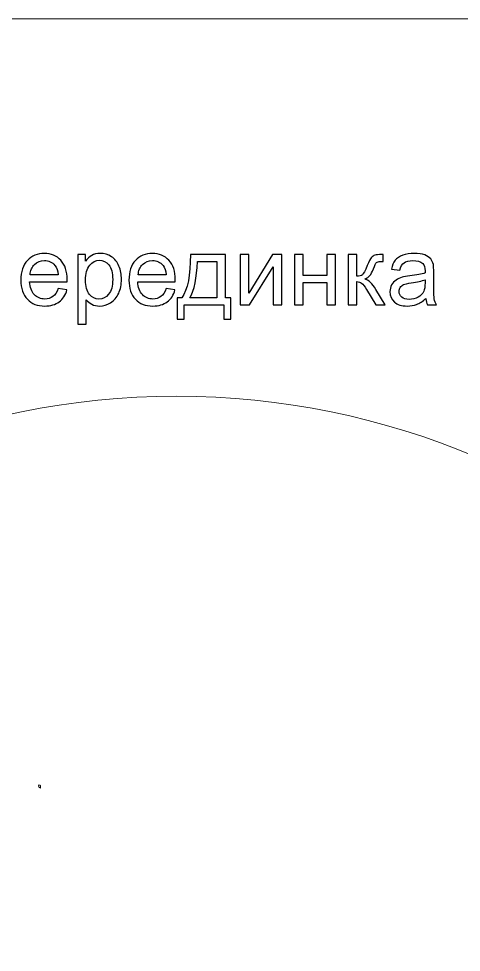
# Model space of a CAD drawing. Header units: centimetres. Extents: x 13 to 117, y -22 to 26.
# Drawn here: x 34.13 to 44.46, y 4.4 to 26.18 of the extents above; entities that cross this region are included whole.
import ezdxf

# ---------------------------------------------------------------- set-up
doc = ezdxf.new("R2010")
doc.units = ezdxf.units.CM
doc.header["$MEASUREMENT"] = 0
doc.layers.add('001', color=7, linetype='Continuous')

msp = doc.modelspace()

# ---------------------------------------------------------------- linework, layer by layer
at = {"layer": '001', "color": 250, "lineweight": 20}
msp.add_lwpolyline([(13.23716, -22.36419), (55.54212, -22.36419), (55.54212, 26.17805), (13.23716, 26.17805), (13.23716, -22.36419)], close=True, dxfattribs=at)
at = {"layer": '001', "color": 250}
for points, knots in [([(35.04851, 19.87988), (35.04851, 19.87988), (35.2549, 19.85267), (35.2549, 19.85267), (35.2549, 19.85267), (35.22277, 19.73284), (35.16266, 19.63947), (35.07497, 19.57332), (35.07497, 19.57332), (34.98727, 19.50717), (34.87538, 19.4739), (34.73892, 19.4739), (34.73892, 19.4739), (34.5673, 19.4739), (34.43121, 19.52682), (34.33066, 19.63267), (34.33066, 19.63267), (34.23011, 19.73813), (34.17984, 19.88669), (34.17984, 20.07758), (34.17984, 20.07758), (34.17984, 20.2749), (34.23049, 20.42838), (34.33218, 20.53724), (34.33218, 20.53724), (34.43386, 20.64649), (34.56579, 20.70092), (34.72795, 20.70092), (34.72795, 20.70092), (34.88483, 20.70092), (35.01297, 20.64762), (35.11239, 20.54065), (35.11239, 20.54065), (35.21181, 20.43367), (35.2617, 20.28322), (35.2617, 20.0893), (35.2617, 20.0893), (35.2617, 20.07758), (35.26132, 20.05982), (35.26057, 20.03638), (35.26057, 20.03638), (35.26057, 20.03638), (34.38396, 20.03638), (34.38396, 20.03638), (34.38396, 20.03638), (34.39152, 19.90748), (34.42781, 19.80844), (34.49359, 19.74002), (34.49359, 19.74002), (34.55898, 19.6716), (34.64101, 19.6372), (34.73892, 19.6372), (34.73892, 19.6372), (34.81187, 19.6372), (34.87424, 19.65648), (34.92565, 19.69504), (34.92565, 19.69504), (34.97744, 19.73359), (35.01826, 19.79521), (35.04851, 19.87988)], [0, 0, 0, 0, 0.0625, 0.0625, 0.0625, 0.0625, 0.125, 0.125, 0.125, 0.125, 0.1875, 0.1875, 0.1875, 0.1875, 0.25, 0.25, 0.25, 0.25, 0.3125, 0.3125, 0.3125, 0.3125, 0.375, 0.375, 0.375, 0.375, 0.4375, 0.4375, 0.4375, 0.4375, 0.5, 0.5, 0.5, 0.5, 0.5625, 0.5625, 0.5625, 0.5625, 0.625, 0.625, 0.625, 0.625, 0.6875, 0.6875, 0.6875, 0.6875, 0.75, 0.75, 0.75, 0.75, 0.8125, 0.8125, 0.8125, 0.8125, 0.875, 0.875, 0.875, 0.875, 1, 1, 1, 1]), ([(35.50703, 19.04751), (35.50703, 19.04751), (35.50703, 20.67597), (35.50703, 20.67597), (35.50703, 20.67597), (35.50703, 20.67597), (35.68848, 20.67597), (35.68848, 20.67597), (35.68848, 20.67597), (35.68848, 20.67597), (35.68848, 20.52137), (35.68848, 20.52137), (35.68848, 20.52137), (35.73119, 20.58109), (35.77958, 20.62608), (35.83363, 20.65594), (35.83363, 20.65594), (35.88731, 20.6858), (35.95271, 20.70092), (36.02944, 20.70092), (36.02944, 20.70092), (36.12999, 20.70092), (36.21845, 20.67522), (36.29518, 20.62343), (36.29518, 20.62343), (36.37192, 20.57202), (36.42975, 20.49906), (36.46907, 20.40532), (36.46907, 20.40532), (36.508, 20.31119), (36.52766, 20.20837), (36.52766, 20.09611), (36.52766, 20.09611), (36.52766, 19.97628), (36.50611, 19.86817), (36.46302, 19.77177), (36.46302, 19.77177), (36.41993, 19.67576), (36.35718, 19.60205), (36.27477, 19.55064), (36.27477, 19.55064), (36.19274, 19.49961), (36.10618, 19.4739), (36.01546, 19.4739), (36.01546, 19.4739), (35.94893, 19.4739), (35.8892, 19.48789), (35.83666, 19.51586), (35.83666, 19.51586), (35.78374, 19.54383), (35.74064, 19.57899), (35.70662, 19.6217), (35.70662, 19.6217), (35.70662, 19.6217), (35.70662, 19.04751), (35.70662, 19.04751), (35.70662, 19.04751), (35.70662, 19.04751), (35.50703, 19.04751), (35.50703, 19.04751)], [0, 0, 0, 0, 0.0625, 0.0625, 0.0625, 0.0625, 0.125, 0.125, 0.125, 0.125, 0.1875, 0.1875, 0.1875, 0.1875, 0.25, 0.25, 0.25, 0.25, 0.3125, 0.3125, 0.3125, 0.3125, 0.375, 0.375, 0.375, 0.375, 0.4375, 0.4375, 0.4375, 0.4375, 0.5, 0.5, 0.5, 0.5, 0.5625, 0.5625, 0.5625, 0.5625, 0.625, 0.625, 0.625, 0.625, 0.6875, 0.6875, 0.6875, 0.6875, 0.75, 0.75, 0.75, 0.75, 0.8125, 0.8125, 0.8125, 0.8125, 0.875, 0.875, 0.875, 0.875, 1, 1, 1, 1]), ([(37.57135, 19.87988), (37.57135, 19.87988), (37.77774, 19.85267), (37.77774, 19.85267), (37.77774, 19.85267), (37.74561, 19.73284), (37.6855, 19.63947), (37.59781, 19.57332), (37.59781, 19.57332), (37.51011, 19.50717), (37.39822, 19.4739), (37.26176, 19.4739), (37.26176, 19.4739), (37.09014, 19.4739), (36.95405, 19.52682), (36.8535, 19.63267), (36.8535, 19.63267), (36.75295, 19.73813), (36.70268, 19.88669), (36.70268, 20.07758), (36.70268, 20.07758), (36.70268, 20.2749), (36.75333, 20.42838), (36.85502, 20.53724), (36.85502, 20.53724), (36.9567, 20.64649), (37.08863, 20.70092), (37.25079, 20.70092), (37.25079, 20.70092), (37.40767, 20.70092), (37.53581, 20.64762), (37.63523, 20.54065), (37.63523, 20.54065), (37.73465, 20.43367), (37.78454, 20.28322), (37.78454, 20.0893), (37.78454, 20.0893), (37.78454, 20.07758), (37.78416, 20.05982), (37.78341, 20.03638), (37.78341, 20.03638), (37.78341, 20.03638), (36.9068, 20.03638), (36.9068, 20.03638), (36.9068, 20.03638), (36.91436, 19.90748), (36.95065, 19.80844), (37.01643, 19.74002), (37.01643, 19.74002), (37.08182, 19.6716), (37.16385, 19.6372), (37.26176, 19.6372), (37.26176, 19.6372), (37.33471, 19.6372), (37.39708, 19.65648), (37.44849, 19.69504), (37.44849, 19.69504), (37.50028, 19.73359), (37.5411, 19.79521), (37.57135, 19.87988)], [0, 0, 0, 0, 0.0625, 0.0625, 0.0625, 0.0625, 0.125, 0.125, 0.125, 0.125, 0.1875, 0.1875, 0.1875, 0.1875, 0.25, 0.25, 0.25, 0.25, 0.3125, 0.3125, 0.3125, 0.3125, 0.375, 0.375, 0.375, 0.375, 0.4375, 0.4375, 0.4375, 0.4375, 0.5, 0.5, 0.5, 0.5, 0.5625, 0.5625, 0.5625, 0.5625, 0.625, 0.625, 0.625, 0.625, 0.6875, 0.6875, 0.6875, 0.6875, 0.75, 0.75, 0.75, 0.75, 0.8125, 0.8125, 0.8125, 0.8125, 0.875, 0.875, 0.875, 0.875, 1, 1, 1, 1]), ([(43.63387, 19.64627), (43.55978, 19.58315), (43.48834, 19.53892), (43.41992, 19.51284), (43.41992, 19.51284), (43.3515, 19.48675), (43.27817, 19.4739), (43.19954, 19.4739), (43.19954, 19.4739), (43.07026, 19.4739), (42.97084, 19.50528), (42.90129, 19.5684), (42.90129, 19.5684), (42.83174, 19.63115), (42.79696, 19.71167), (42.79696, 19.80957), (42.79696, 19.80957), (42.79696, 19.86703), (42.81019, 19.91958), (42.83627, 19.9672), (42.83627, 19.9672), (42.86273, 20.01483), (42.89713, 20.05263), (42.93947, 20.08136), (42.93947, 20.08136), (42.98219, 20.11009), (43.02981, 20.13202), (43.08311, 20.14676), (43.08311, 20.14676), (43.12243, 20.15697), (43.18177, 20.16679), (43.26078, 20.17662), (43.26078, 20.17662), (43.42181, 20.19552), (43.54088, 20.21858), (43.61686, 20.24504), (43.61686, 20.24504), (43.61762, 20.27226), (43.618, 20.28965), (43.618, 20.29683), (43.618, 20.29683), (43.618, 20.37772), (43.5991, 20.4348), (43.5613, 20.46807), (43.5613, 20.46807), (43.51027, 20.51305), (43.43429, 20.53535), (43.33373, 20.53535), (43.33373, 20.53535), (43.23961, 20.53535), (43.17006, 20.51872), (43.12545, 20.48583), (43.12545, 20.48583), (43.08047, 20.45295), (43.04758, 20.39473), (43.02603, 20.31082), (43.02603, 20.31082), (43.02603, 20.31082), (42.83098, 20.33803), (42.83098, 20.33803), (42.83098, 20.33803), (42.84875, 20.42157), (42.87785, 20.48924), (42.91868, 20.54065), (42.91868, 20.54065), (42.9595, 20.59205), (43.01847, 20.63137), (43.09559, 20.65934), (43.09559, 20.65934), (43.17232, 20.68694), (43.26191, 20.70092), (43.36322, 20.70092), (43.36322, 20.70092), (43.46377, 20.70092), (43.5458, 20.6892), (43.60893, 20.66539), (43.60893, 20.66539), (43.67168, 20.64157), (43.71817, 20.61209), (43.74766, 20.57618), (43.74766, 20.57618), (43.77714, 20.54027), (43.79793, 20.49491), (43.81003, 20.44009), (43.81003, 20.44009), (43.81645, 20.40607), (43.81986, 20.34484), (43.81986, 20.25676), (43.81986, 20.25676), (43.81986, 20.25676), (43.81986, 19.99215), (43.81986, 19.99215), (43.81986, 19.99215), (43.81986, 19.80731), (43.82401, 19.6905), (43.83233, 19.64098), (43.83233, 19.64098), (43.84027, 19.59146), (43.8569, 19.54421), (43.88109, 19.49885), (43.88109, 19.49885), (43.88109, 19.49885), (43.67243, 19.49885), (43.67243, 19.49885), (43.67243, 19.49885), (43.6524, 19.54081), (43.63954, 19.58995), (43.63387, 19.64627)], [0, 0, 0, 0, 0.03571429, 0.03571429, 0.03571429, 0.03571429, 0.07142857, 0.07142857, 0.07142857, 0.07142857, 0.10714286, 0.10714286, 0.10714286, 0.10714286, 0.14285714, 0.14285714, 0.14285714, 0.14285714, 0.17857143, 0.17857143, 0.17857143, 0.17857143, 0.21428571, 0.21428571, 0.21428571, 0.21428571, 0.25, 0.25, 0.25, 0.25, 0.28571429, 0.28571429, 0.28571429, 0.28571429, 0.32142857, 0.32142857, 0.32142857, 0.32142857, 0.35714286, 0.35714286, 0.35714286, 0.35714286, 0.39285714, 0.39285714, 0.39285714, 0.39285714, 0.42857143, 0.42857143, 0.42857143, 0.42857143, 0.46428571, 0.46428571, 0.46428571, 0.46428571, 0.5, 0.5, 0.5, 0.5, 0.53571429, 0.53571429, 0.53571429, 0.53571429, 0.57142857, 0.57142857, 0.57142857, 0.57142857, 0.60714286, 0.60714286, 0.60714286, 0.60714286, 0.64285714, 0.64285714, 0.64285714, 0.64285714, 0.67857143, 0.67857143, 0.67857143, 0.67857143, 0.71428571, 0.71428571, 0.71428571, 0.71428571, 0.75, 0.75, 0.75, 0.75, 0.78571429, 0.78571429, 0.78571429, 0.78571429, 0.82142857, 0.82142857, 0.82142857, 0.82142857, 0.85714286, 0.85714286, 0.85714286, 0.85714286, 0.89285714, 0.89285714, 0.89285714, 0.89285714, 0.92857143, 0.92857143, 0.92857143, 0.92857143, 1, 1, 1, 1]), ([(34.3953, 20.19968), (34.3953, 20.19968), (35.05077, 20.19968), (35.05077, 20.19968), (35.05077, 20.19968), (35.04208, 20.29872), (35.01675, 20.37281), (34.97555, 20.42233), (34.97555, 20.42233), (34.91242, 20.49906), (34.83002, 20.53762), (34.72909, 20.53762), (34.72909, 20.53762), (34.63761, 20.53762), (34.56087, 20.507), (34.4985, 20.44577), (34.4985, 20.44577), (34.43651, 20.38453), (34.40211, 20.3025), (34.3953, 20.19968)], [0, 0, 0, 0, 0.16666667, 0.16666667, 0.16666667, 0.16666667, 0.33333333, 0.33333333, 0.33333333, 0.33333333, 0.5, 0.5, 0.5, 0.5, 0.66666667, 0.66666667, 0.66666667, 0.66666667, 1, 1, 1, 1]), ([(35.68848, 20.08023), (35.68848, 19.9294), (35.7191, 19.81789), (35.77996, 19.74569), (35.77996, 19.74569), (35.84119, 19.67349), (35.91528, 19.6372), (36.00223, 19.6372), (36.00223, 19.6372), (36.09068, 19.6372), (36.16628, 19.67462), (36.22903, 19.74947), (36.22903, 19.74947), (36.29216, 19.82432), (36.32353, 19.93999), (36.32353, 20.09686), (36.32353, 20.09686), (36.32353, 20.24655), (36.29291, 20.35844), (36.2313, 20.43291), (36.2313, 20.43291), (36.16968, 20.50738), (36.09635, 20.54443), (36.01092, 20.54443), (36.01092, 20.54443), (35.92625, 20.54443), (35.8514, 20.50473), (35.78638, 20.42573), (35.78638, 20.42573), (35.72099, 20.34635), (35.68848, 20.23143), (35.68848, 20.08023)], [0, 0, 0, 0, 0.11111111, 0.11111111, 0.11111111, 0.11111111, 0.22222222, 0.22222222, 0.22222222, 0.22222222, 0.33333333, 0.33333333, 0.33333333, 0.33333333, 0.44444444, 0.44444444, 0.44444444, 0.44444444, 0.55555556, 0.55555556, 0.55555556, 0.55555556, 0.66666667, 0.66666667, 0.66666667, 0.66666667, 0.77777778, 0.77777778, 0.77777778, 0.77777778, 1, 1, 1, 1]), ([(36.91814, 20.19968), (36.91814, 20.19968), (37.57361, 20.19968), (37.57361, 20.19968), (37.57361, 20.19968), (37.56492, 20.29872), (37.53959, 20.37281), (37.49839, 20.42233), (37.49839, 20.42233), (37.43526, 20.49906), (37.35286, 20.53762), (37.25193, 20.53762), (37.25193, 20.53762), (37.16045, 20.53762), (37.08371, 20.507), (37.02134, 20.44577), (37.02134, 20.44577), (36.95935, 20.38453), (36.92495, 20.3025), (36.91814, 20.19968)], [0, 0, 0, 0, 0.16666667, 0.16666667, 0.16666667, 0.16666667, 0.33333333, 0.33333333, 0.33333333, 0.33333333, 0.5, 0.5, 0.5, 0.5, 0.66666667, 0.66666667, 0.66666667, 0.66666667, 1, 1, 1, 1]), ([(38.13647, 20.67597), (38.13647, 20.67597), (38.95751, 20.67597), (38.95751, 20.67597), (38.95751, 20.67597), (38.95751, 20.67597), (38.95751, 19.66215), (38.95751, 19.66215), (38.95751, 19.66215), (38.95751, 19.66215), (39.08452, 19.66215), (39.08452, 19.66215), (39.08452, 19.66215), (39.08452, 19.66215), (39.08452, 19.16545), (39.08452, 19.16545), (39.08452, 19.16545), (39.08452, 19.16545), (38.92122, 19.16545), (38.92122, 19.16545), (38.92122, 19.16545), (38.92122, 19.16545), (38.92122, 19.49885), (38.92122, 19.49885), (38.92122, 19.49885), (38.92122, 19.49885), (37.99358, 19.49885), (37.99358, 19.49885), (37.99358, 19.49885), (37.99358, 19.49885), (37.99358, 19.16545), (37.99358, 19.16545), (37.99358, 19.16545), (37.99358, 19.16545), (37.83028, 19.16545), (37.83028, 19.16545), (37.83028, 19.16545), (37.83028, 19.16545), (37.83028, 19.66215), (37.83028, 19.66215), (37.83028, 19.66215), (37.83028, 19.66215), (37.93461, 19.66215), (37.93461, 19.66215), (37.93461, 19.66215), (38.07523, 19.85305), (38.14252, 20.19099), (38.13647, 20.67597)], [0, 0, 0, 0, 0.07692308, 0.07692308, 0.07692308, 0.07692308, 0.15384615, 0.15384615, 0.15384615, 0.15384615, 0.23076923, 0.23076923, 0.23076923, 0.23076923, 0.30769231, 0.30769231, 0.30769231, 0.30769231, 0.38461538, 0.38461538, 0.38461538, 0.38461538, 0.46153846, 0.46153846, 0.46153846, 0.46153846, 0.53846154, 0.53846154, 0.53846154, 0.53846154, 0.61538462, 0.61538462, 0.61538462, 0.61538462, 0.69230769, 0.69230769, 0.69230769, 0.69230769, 0.76923077, 0.76923077, 0.76923077, 0.76923077, 0.84615385, 0.84615385, 0.84615385, 0.84615385, 1, 1, 1, 1]), ([(38.30204, 20.5104), (38.28729, 20.12824), (38.22832, 19.84549), (38.12513, 19.66215), (38.12513, 19.66215), (38.12513, 19.66215), (38.75792, 19.66215), (38.75792, 19.66215), (38.75792, 19.66215), (38.75792, 19.66215), (38.75792, 20.5104), (38.75792, 20.5104), (38.75792, 20.5104), (38.75792, 20.5104), (38.30204, 20.5104), (38.30204, 20.5104)], [0, 0, 0, 0, 0.2, 0.2, 0.2, 0.2, 0.4, 0.4, 0.4, 0.4, 0.6, 0.6, 0.6, 0.6, 1, 1, 1, 1]), ([(39.30338, 20.67597), (39.30338, 20.67597), (39.50297, 20.67597), (39.50297, 20.67597), (39.50297, 20.67597), (39.50297, 20.67597), (39.50297, 19.7782), (39.50297, 19.7782), (39.50297, 19.7782), (39.50297, 19.7782), (40.05751, 20.67597), (40.05751, 20.67597), (40.05751, 20.67597), (40.05751, 20.67597), (40.27184, 20.67597), (40.27184, 20.67597), (40.27184, 20.67597), (40.27184, 20.67597), (40.27184, 19.49885), (40.27184, 19.49885), (40.27184, 19.49885), (40.27184, 19.49885), (40.07225, 19.49885), (40.07225, 19.49885), (40.07225, 19.49885), (40.07225, 19.49885), (40.07225, 20.39095), (40.07225, 20.39095), (40.07225, 20.39095), (40.07225, 20.39095), (39.51847, 19.49885), (39.51847, 19.49885), (39.51847, 19.49885), (39.51847, 19.49885), (39.30338, 19.49885), (39.30338, 19.49885), (39.30338, 19.49885), (39.30338, 19.49885), (39.30338, 20.67597), (39.30338, 20.67597)], [0, 0, 0, 0, 0.09090909, 0.09090909, 0.09090909, 0.09090909, 0.18181818, 0.18181818, 0.18181818, 0.18181818, 0.27272727, 0.27272727, 0.27272727, 0.27272727, 0.36363636, 0.36363636, 0.36363636, 0.36363636, 0.45454545, 0.45454545, 0.45454545, 0.45454545, 0.54545455, 0.54545455, 0.54545455, 0.54545455, 0.63636364, 0.63636364, 0.63636364, 0.63636364, 0.72727273, 0.72727273, 0.72727273, 0.72727273, 0.81818182, 0.81818182, 0.81818182, 0.81818182, 1, 1, 1, 1]), ([(40.57047, 20.67597), (40.57047, 20.67597), (40.77006, 20.67597), (40.77006, 20.67597), (40.77006, 20.67597), (40.77006, 20.67597), (40.77006, 20.18607), (40.77006, 20.18607), (40.77006, 20.18607), (40.77006, 20.18607), (41.32347, 20.18607), (41.32347, 20.18607), (41.32347, 20.18607), (41.32347, 20.18607), (41.32347, 20.67597), (41.32347, 20.67597), (41.32347, 20.67597), (41.32347, 20.67597), (41.52306, 20.67597), (41.52306, 20.67597), (41.52306, 20.67597), (41.52306, 20.67597), (41.52306, 19.49885), (41.52306, 19.49885), (41.52306, 19.49885), (41.52306, 19.49885), (41.32347, 19.49885), (41.32347, 19.49885), (41.32347, 19.49885), (41.32347, 19.49885), (41.32347, 20.0205), (41.32347, 20.0205), (41.32347, 20.0205), (41.32347, 20.0205), (40.77006, 20.0205), (40.77006, 20.0205), (40.77006, 20.0205), (40.77006, 20.0205), (40.77006, 19.49885), (40.77006, 19.49885), (40.77006, 19.49885), (40.77006, 19.49885), (40.57047, 19.49885), (40.57047, 19.49885), (40.57047, 19.49885), (40.57047, 19.49885), (40.57047, 20.67597), (40.57047, 20.67597)], [0, 0, 0, 0, 0.07692308, 0.07692308, 0.07692308, 0.07692308, 0.15384615, 0.15384615, 0.15384615, 0.15384615, 0.23076923, 0.23076923, 0.23076923, 0.23076923, 0.30769231, 0.30769231, 0.30769231, 0.30769231, 0.38461538, 0.38461538, 0.38461538, 0.38461538, 0.46153846, 0.46153846, 0.46153846, 0.46153846, 0.53846154, 0.53846154, 0.53846154, 0.53846154, 0.61538462, 0.61538462, 0.61538462, 0.61538462, 0.69230769, 0.69230769, 0.69230769, 0.69230769, 0.76923077, 0.76923077, 0.76923077, 0.76923077, 0.84615385, 0.84615385, 0.84615385, 0.84615385, 1, 1, 1, 1]), ([(41.82055, 20.67597), (41.82055, 20.67597), (42.02014, 20.67597), (42.02014, 20.67597), (42.02014, 20.67597), (42.02014, 20.67597), (42.02014, 20.16793), (42.02014, 20.16793), (42.02014, 20.16793), (42.08365, 20.16793), (42.12825, 20.18002), (42.15396, 20.20459), (42.15396, 20.20459), (42.17929, 20.22879), (42.21671, 20.29948), (42.26661, 20.41704), (42.26661, 20.41704), (42.30592, 20.51003), (42.33767, 20.57126), (42.36186, 20.60075), (42.36186, 20.60075), (42.38643, 20.63023), (42.41441, 20.65027), (42.44616, 20.66047), (42.44616, 20.66047), (42.47829, 20.67068), (42.52932, 20.67597), (42.59925, 20.67597), (42.59925, 20.67597), (42.59925, 20.67597), (42.63932, 20.67597), (42.63932, 20.67597), (42.63932, 20.67597), (42.63932, 20.67597), (42.63932, 20.51154), (42.63932, 20.51154), (42.63932, 20.51154), (42.63932, 20.51154), (42.58376, 20.51267), (42.58376, 20.51267), (42.58376, 20.51267), (42.53121, 20.51267), (42.49757, 20.50473), (42.48283, 20.48924), (42.48283, 20.48924), (42.46733, 20.47298), (42.44351, 20.4246), (42.41176, 20.34408), (42.41176, 20.34408), (42.38152, 20.26697), (42.35393, 20.21367), (42.3286, 20.18418), (42.3286, 20.18418), (42.30365, 20.1547), (42.26472, 20.12786), (42.21217, 20.10329), (42.21217, 20.10329), (42.29798, 20.08023), (42.38265, 20.00047), (42.46582, 19.86363), (42.46582, 19.86363), (42.46582, 19.86363), (42.68468, 19.49885), (42.68468, 19.49885), (42.68468, 19.49885), (42.68468, 19.49885), (42.46544, 19.49885), (42.46544, 19.49885), (42.46544, 19.49885), (42.46544, 19.49885), (42.2496, 19.8625), (42.2496, 19.8625), (42.2496, 19.8625), (42.20612, 19.93621), (42.16832, 19.98459), (42.13619, 20.00803), (42.13619, 20.00803), (42.10368, 20.03147), (42.06513, 20.04318), (42.02014, 20.04318), (42.02014, 20.04318), (42.02014, 20.04318), (42.02014, 19.49885), (42.02014, 19.49885), (42.02014, 19.49885), (42.02014, 19.49885), (41.82055, 19.49885), (41.82055, 19.49885), (41.82055, 19.49885), (41.82055, 19.49885), (41.82055, 20.67597), (41.82055, 20.67597)], [0, 0, 0, 0, 0.04166667, 0.04166667, 0.04166667, 0.04166667, 0.08333333, 0.08333333, 0.08333333, 0.08333333, 0.125, 0.125, 0.125, 0.125, 0.16666667, 0.16666667, 0.16666667, 0.16666667, 0.20833333, 0.20833333, 0.20833333, 0.20833333, 0.25, 0.25, 0.25, 0.25, 0.29166667, 0.29166667, 0.29166667, 0.29166667, 0.33333333, 0.33333333, 0.33333333, 0.33333333, 0.375, 0.375, 0.375, 0.375, 0.41666667, 0.41666667, 0.41666667, 0.41666667, 0.45833333, 0.45833333, 0.45833333, 0.45833333, 0.5, 0.5, 0.5, 0.5, 0.54166667, 0.54166667, 0.54166667, 0.54166667, 0.58333333, 0.58333333, 0.58333333, 0.58333333, 0.625, 0.625, 0.625, 0.625, 0.66666667, 0.66666667, 0.66666667, 0.66666667, 0.70833333, 0.70833333, 0.70833333, 0.70833333, 0.75, 0.75, 0.75, 0.75, 0.79166667, 0.79166667, 0.79166667, 0.79166667, 0.83333333, 0.83333333, 0.83333333, 0.83333333, 0.875, 0.875, 0.875, 0.875, 0.91666667, 0.91666667, 0.91666667, 0.91666667, 1, 1, 1, 1]), ([(43.618, 20.08855), (43.54542, 20.05906), (43.43655, 20.03411), (43.2914, 20.0137), (43.2914, 20.0137), (43.20899, 20.00198), (43.15078, 19.98875), (43.11676, 19.97401), (43.11676, 19.97401), (43.08274, 19.95927), (43.05665, 19.93772), (43.03813, 19.90975), (43.03813, 19.90975), (43.01961, 19.8814), (43.01016, 19.85002), (43.01016, 19.81524), (43.01016, 19.81524), (43.01016, 19.7627), (43.03019, 19.71847), (43.07064, 19.68332), (43.07064, 19.68332), (43.11109, 19.64816), (43.17006, 19.6304), (43.24755, 19.6304), (43.24755, 19.6304), (43.32428, 19.6304), (43.3927, 19.64703), (43.45281, 19.68067), (43.45281, 19.68067), (43.51253, 19.71394), (43.55676, 19.75968), (43.58473, 19.81751), (43.58473, 19.81751), (43.60628, 19.8625), (43.61686, 19.92865), (43.61686, 20.01597), (43.61686, 20.01597), (43.61686, 20.01597), (43.618, 20.08855), (43.618, 20.08855)], [0, 0, 0, 0, 0.09090909, 0.09090909, 0.09090909, 0.09090909, 0.18181818, 0.18181818, 0.18181818, 0.18181818, 0.27272727, 0.27272727, 0.27272727, 0.27272727, 0.36363636, 0.36363636, 0.36363636, 0.36363636, 0.45454545, 0.45454545, 0.45454545, 0.45454545, 0.54545455, 0.54545455, 0.54545455, 0.54545455, 0.63636364, 0.63636364, 0.63636364, 0.63636364, 0.72727273, 0.72727273, 0.72727273, 0.72727273, 0.81818182, 0.81818182, 0.81818182, 0.81818182, 1, 1, 1, 1])]:
    msp.add_open_spline(points, degree=3, knots=knots, dxfattribs=at)
at = {"layer": '001', "color": 242, "lineweight": 9}
for points, knots in [([(37.80797, 17.37167), (47.7146, 17.37167), (55.7455, 9.34076), (55.7455, -0.56586), (55.7455, -0.56586), (55.7455, -10.47248), (47.7146, -18.50339), (37.80797, -18.50339), (37.80797, -18.50339), (27.90135, -18.50339), (19.87044, -10.47248), (19.87044, -0.56586), (19.87044, -0.56586), (19.87044, 9.34076), (27.90135, 17.37167), (37.80797, 17.37167)], [0, 0, 0, 0, 0.2, 0.2, 0.2, 0.2, 0.4, 0.4, 0.4, 0.4, 0.6, 0.6, 0.6, 0.6, 1, 1, 1, 1]), ([(34.59868, 8.30491), (34.57456, 8.28208), (34.60152, 8.2328), (34.6359, 8.23021), (34.6359, 8.23021), (34.64878, 8.258), (34.63276, 8.3041), (34.59868, 8.30491)], [0, 0, 0, 0, 0.33333333, 0.33333333, 0.33333333, 0.33333333, 1, 1, 1, 1])]:
    msp.add_open_spline(points, degree=3, knots=knots, dxfattribs=at)

doc.saveas('drawing.dxf')
